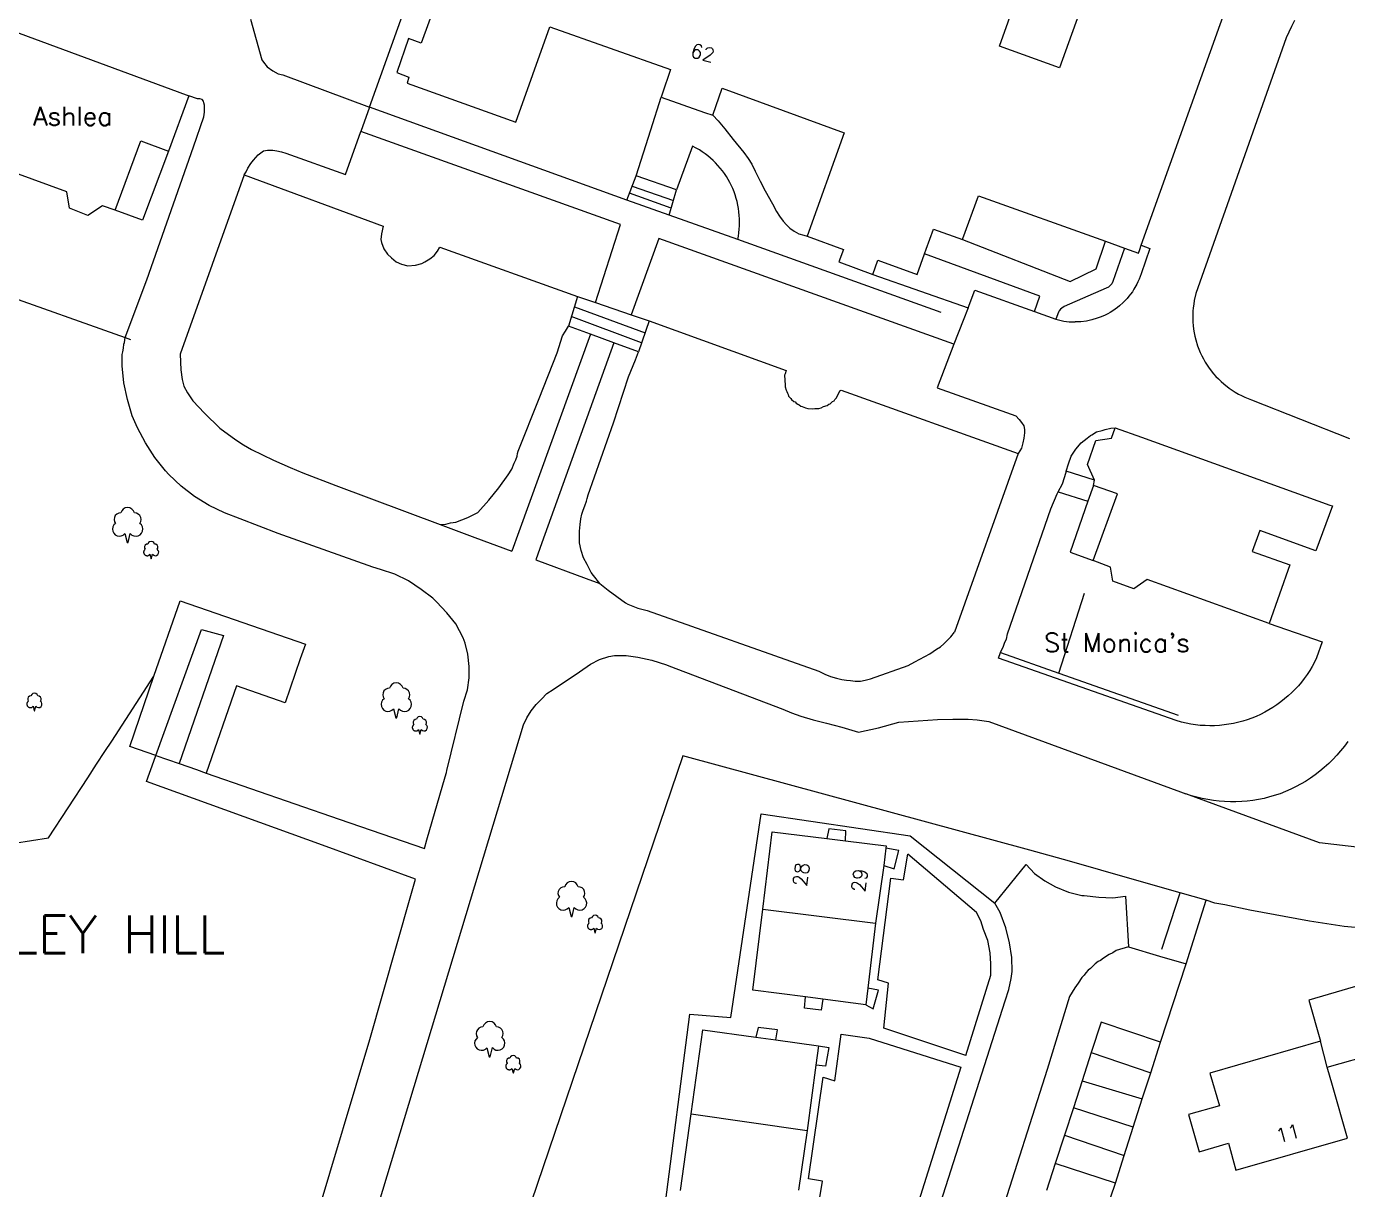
# Model space of a CAD drawing. Extents: x 427500 to 429848, y 434500 to 436505.
# Drawn here: x 428327.5 to 428440.6, y 435871.1 to 435970.6 of the extents above; entities that cross this region are included whole.
import ezdxf

# ---------------------------------------------------------------- set-up
doc = ezdxf.new("R2010")
doc.units = 0
doc.layers.add('LPTIP_Ex_Base', color=8, linetype='Continuous')
doc.styles.add('MtXpl_Romans', font='romans__.ttf')

msp = doc.modelspace()

# ---------------------------------------------------------------- linework, layer by layer
at = {"layer": 'LPTIP_Ex_Base', "color": 251, "true_color": 0x636466}
for p, q in [((428410.8, 435968.95), (428416.16, 435983.94)), ((428421.35, 435982.09), (428415.93, 435967.11)), ((428422.94, 435951.91), (428433, 435980.05)), ((428356.88, 435963.73), (428361.26, 435975.98)), ((428363.45, 435975.2), (428361.3, 435969.2)), ((428322.85, 435971.55), (428341.19, 435964.78)), ((428346.68, 435971.28), (428347.66, 435967.79)), ((428436.07, 435971.14), (428435.8, 435970.64)), ((428369.4, 435962.45), (428372.3, 435970.6)), ((428372.3, 435970.6), (428382.65, 435966.95)), ((428435.8, 435970.64), (428435.34, 435969.66)), ((428360.2, 435969.6), (428359.2, 435966.7)), ((428361.3, 435969.2), (428360.2, 435969.6)), ((428415.93, 435967.11), (428410.8, 435968.95)), ((428435.34, 435969.66), (428427.62, 435947.78)), ((428347.66, 435967.79), (428347.8, 435967.6)), ((428347.8, 435967.6), (428348.1, 435967.2)), ((428348.1, 435967.2), (428348.6, 435966.85)), ((428348.6, 435966.85), (428349.05, 435966.6)), ((428359.2, 435966.7), (428360.25, 435966.3)), ((428382.65, 435966.95), (428381.93, 435964.84)), ((428349.05, 435966.6), (428349.45, 435966.5)), ((428349.45, 435966.5), (428356.88, 435963.73)), ((428360.25, 435966.3), (428360.1, 435965.8)), ((428360.1, 435965.8), (428369.4, 435962.45)), ((428341.4, 435964.7), (428339.65, 435959.98)), ((428341.19, 435964.78), (428341.4, 435964.7)), ((428342.15, 435964.45), (428341.4, 435964.7)), ((428342.35, 435964.45), (428342.15, 435964.45)), ((428342.55, 435964.4), (428342.35, 435964.45)), ((428342.65, 435964.25), (428342.55, 435964.4)), ((428380.95, 435961.79), (428381.85, 435964.6)), ((428381.93, 435964.84), (428381.85, 435964.6)), ((428381.85, 435964.6), (428385.56, 435963.29)), ((428386.25, 435963.05), (428387.05, 435965.35)), ((428387.05, 435965.35), (428397.5, 435961.55)), ((428342.7, 435964.1), (428342.65, 435964.25)), ((428342.75, 435963.9), (428342.7, 435964.1)), ((428342.7, 435962.9), (428342.75, 435963.3)), ((428342.75, 435963.3), (428342.75, 435963.9)), ((428356.88, 435963.73), (428356.14, 435961.66)), ((428378.89, 435955.78), (428356.88, 435963.73)), ((428385.56, 435963.29), (428386.25, 435963.05)), ((428341.8, 435960.35), (428342.7, 435962.9)), ((428386.25, 435963.05), (428386.71, 435962.57)), ((428386.71, 435962.57), (428387.29, 435961.88)), ((428354.81, 435957.96), (428356.14, 435961.66)), ((428378.36, 435953.68), (428356.14, 435961.66)), ((428379.7, 435957.87), (428380.95, 435961.79)), ((428387.29, 435961.88), (428388, 435960.97)), ((428388, 435960.97), (428388.91, 435959.85)), ((428397.5, 435961.55), (428394.35, 435952.7)), ((428335.1, 435954.93), (428337.3, 435960.85)), ((428337.3, 435960.85), (428339.65, 435959.98)), ((428339.65, 435959.98), (428337.45, 435954.05)), ((428337.8, 435948.95), (428341.8, 435960.35)), ((428347.35, 435959.65), (428347.8, 435960)), ((428347.8, 435960), (428348.15, 435960.05)), ((428348.15, 435960.05), (428348.6, 435960.05)), ((428348.6, 435960.05), (428348.95, 435960)), ((428348.95, 435960), (428349.35, 435959.9)), ((428349.35, 435959.9), (428349.7, 435959.8)), ((428384.51, 435960.41), (428383.15, 435956.65)), ((428384.85, 435960.23), (428384.51, 435960.41)), ((428385.11, 435960.08), (428384.85, 435960.23)), ((428385.36, 435959.92), (428385.11, 435960.08)), ((428385.6, 435959.75), (428385.36, 435959.92)), ((428388.91, 435959.85), (428389.29, 435959.34)), ((428330.95, 435956.5), (428322.3, 435959.65)), ((428346.45, 435958.5), (428346.7, 435958.9)), ((428346.7, 435958.9), (428346.95, 435959.2)), ((428346.95, 435959.2), (428347.35, 435959.65)), ((428349.7, 435959.8), (428354.81, 435957.96)), ((428385.84, 435959.56), (428385.6, 435959.75)), ((428386.07, 435959.37), (428385.84, 435959.56)), ((428386.29, 435959.17), (428386.07, 435959.37)), ((428386.5, 435958.96), (428386.29, 435959.17)), ((428386.7, 435958.75), (428386.5, 435958.96)), ((428386.9, 435958.52), (428386.7, 435958.75)), ((428389.29, 435959.34), (428389.6, 435958.85)), ((428389.6, 435958.85), (428389.9, 435958.27)), ((428346.15, 435957.95), (428340.65, 435942.6)), ((428346.15, 435957.95), (428346.3, 435958.2)), ((428346.15, 435957.95), (428358.03, 435953.56)), ((428346.3, 435958.2), (428346.45, 435958.5)), ((428378.89, 435955.78), (428379.7, 435957.87)), ((428383.15, 435956.65), (428379.7, 435957.87)), ((428387.08, 435958.29), (428386.9, 435958.52)), ((428387.26, 435958.05), (428387.08, 435958.29)), ((428387.42, 435957.8), (428387.26, 435958.05)), ((428387.58, 435957.55), (428387.42, 435957.8)), ((428389.9, 435958.27), (428390.31, 435957.41)), ((428331.2, 435955.1), (428330.95, 435956.5)), ((428379.36, 435956.98), (428382.89, 435955.75)), ((428382.53, 435954.5), (428383.15, 435956.65)), ((428387.72, 435957.28), (428387.58, 435957.55)), ((428387.97, 435956.77), (428387.72, 435957.28)), ((428388.08, 435956.5), (428387.97, 435956.77)), ((428388.18, 435956.22), (428388.08, 435956.5)), ((428390.31, 435957.41), (428390.75, 435956.57)), ((428390.75, 435956.57), (428391.36, 435955.47)), ((428382.53, 435954.5), (428378.89, 435955.78)), ((428382.7, 435955.1), (428379.12, 435956.37)), ((428388.27, 435955.93), (428388.18, 435956.22)), ((428388.34, 435955.65), (428388.27, 435955.93)), ((428388.41, 435955.35), (428388.34, 435955.65)), ((428388.46, 435955.06), (428388.41, 435955.35)), ((428391.36, 435955.47), (428391.72, 435954.81)), ((428407.68, 435952.49), (428409, 435956.15)), ((428409, 435956.15), (428419.88, 435952.26)), ((428332.75, 435954.45), (428331.2, 435955.1)), ((428334, 435955.3), (428332.75, 435954.45)), ((428335.1, 435954.93), (428334, 435955.3)), ((428337.45, 435954.05), (428335.1, 435954.93)), ((428388.4, 435952.4), (428382.53, 435954.5)), ((428388.5, 435954.77), (428388.46, 435955.06)), ((428388.53, 435954.47), (428388.5, 435954.77)), ((428388.55, 435954.17), (428388.53, 435954.47)), ((428391.72, 435954.81), (428391.98, 435954.41)), ((428391.98, 435954.41), (428392.28, 435953.99)), ((428358.03, 435953.56), (428357.9, 435952.9)), ((428376.23, 435947), (428378.36, 435953.68)), ((428388.5, 435952.98), (428388.53, 435953.28)), ((428388.53, 435953.28), (428388.55, 435953.58)), ((428388.55, 435953.88), (428388.55, 435954.17)), ((428388.55, 435953.58), (428388.55, 435953.88)), ((428392.28, 435953.99), (428392.58, 435953.67)), ((428392.58, 435953.67), (428392.87, 435953.39)), ((428392.87, 435953.39), (428393.24, 435953.11)), ((428393.24, 435953.11), (428393.64, 435952.9)), ((428404.53, 435951.58), (428405.15, 435953.3)), ((428405.15, 435953.3), (428407.65, 435952.4)), ((428357.9, 435952.9), (428357.85, 435952.4)), ((428357.85, 435952.4), (428357.9, 435952.15)), ((428357.9, 435952.15), (428358.1, 435951.6)), ((428381.65, 435952.5), (428379.27, 435945.97)), ((428406.91, 435943.44), (428381.65, 435952.5)), ((428388.4, 435952.4), (428388.45, 435952.69)), ((428405.81, 435946.16), (428388.4, 435952.4)), ((428388.45, 435952.69), (428388.5, 435952.98)), ((428393.64, 435952.9), (428394.05, 435952.77)), ((428394.05, 435952.77), (428394.35, 435952.7)), ((428394.35, 435952.7), (428397.45, 435951.55)), ((428407.65, 435952.4), (428407.68, 435952.49)), ((428407.65, 435952.4), (428416.85, 435948.8)), ((428419.09, 435949.91), (428419.88, 435952.26)), ((428419.88, 435952.26), (428421.52, 435951.67)), ((428358.1, 435951.6), (428358.4, 435951.15)), ((428358.4, 435951.15), (428358.75, 435950.85)), ((428358.75, 435950.85), (428359.15, 435950.5)), ((428362.05, 435950.75), (428362.4, 435951.05)), ((428362.4, 435951.05), (428362.7, 435951.4)), ((428362.7, 435951.4), (428362.9, 435951.75)), ((428362.9, 435951.75), (428374.68, 435947.54)), ((428397.45, 435951.55), (428397.05, 435950.5)), ((428403.75, 435949.4), (428404.39, 435951.19)), ((428404.39, 435951.19), (428404.53, 435951.58)), ((428414.27, 435947.57), (428404.39, 435951.19)), ((428421.52, 435951.67), (428420.5, 435948.8)), ((428421.52, 435951.67), (428422.7, 435951.25)), ((428422.7, 435951.25), (428422.81, 435951.55)), ((428422.81, 435951.55), (428422.94, 435951.91)), ((428423.69, 435951.64), (428422.92, 435949.47)), ((428422.94, 435951.91), (428423.69, 435951.64)), ((428359.15, 435950.5), (428359.6, 435950.3)), ((428359.6, 435950.3), (428360.15, 435950.15)), ((428360.15, 435950.15), (428360.8, 435950.2)), ((428360.8, 435950.2), (428361.35, 435950.35)), ((428361.35, 435950.35), (428361.6, 435950.5)), ((428361.6, 435950.5), (428362.05, 435950.75)), ((428397.05, 435950.5), (428399.95, 435949.4)), ((428399.95, 435949.4), (428400.4, 435950.65)), ((428400.4, 435950.65), (428403.75, 435949.4)), ((428416.85, 435948.8), (428419.09, 435949.91)), ((428321.1, 435949.3), (428335.96, 435944.01)), ((428335.96, 435944.01), (428337.8, 435948.95)), ((428399.95, 435949.4), (428408.12, 435946.57)), ((428420.41, 435948.61), (428420.29, 435948.46)), ((428420.5, 435948.8), (428420.41, 435948.61)), ((428422.55, 435948.57), (428422.31, 435948.15)), ((428422.65, 435948.79), (428422.55, 435948.57)), ((428422.75, 435949.02), (428422.65, 435948.79)), ((428422.84, 435949.24), (428422.75, 435949.02)), ((428422.92, 435949.47), (428422.84, 435949.24)), ((428374.68, 435947.54), (428373.9, 435944.98)), ((428374.68, 435947.54), (428376.23, 435947)), ((428408.12, 435946.57), (428408.69, 435948.06)), ((428408.69, 435948.06), (428413.79, 435946.25)), ((428413.79, 435946.25), (428414.27, 435947.57)), ((428419.95, 435948.24), (428416.33, 435946.66)), ((428420.13, 435948.33), (428419.95, 435948.24)), ((428420.29, 435948.46), (428420.13, 435948.33)), ((428421.89, 435947.55), (428421.73, 435947.36)), ((428422.03, 435947.74), (428421.89, 435947.55)), ((428422.18, 435947.94), (428422.03, 435947.74)), ((428422.31, 435948.15), (428422.18, 435947.94)), ((428427.62, 435947.78), (428427.48, 435947.18)), ((428374.41, 435946.65), (428380.46, 435944.41)), ((428376.23, 435947), (428379.27, 435945.97)), ((428408.12, 435946.57), (428407.7, 435945.48)), ((428415.92, 435946.3), (428415.85, 435946.2)), ((428416.02, 435946.43), (428415.92, 435946.3)), ((428416.13, 435946.54), (428416.02, 435946.43)), ((428416.33, 435946.66), (428416.13, 435946.54)), ((428420.5, 435946.3), (428420.29, 435946.17)), ((428420.7, 435946.43), (428420.5, 435946.3)), ((428420.9, 435946.58), (428420.7, 435946.43)), ((428421.08, 435946.73), (428420.9, 435946.58)), ((428421.4, 435947.01), (428421.08, 435946.73)), ((428421.57, 435947.18), (428421.4, 435947.01)), ((428421.73, 435947.36), (428421.57, 435947.18)), ((428427.36, 435946.26), (428427.35, 435945.96)), ((428427.39, 435946.57), (428427.36, 435946.26)), ((428427.43, 435946.88), (428427.39, 435946.57)), ((428427.48, 435947.18), (428427.43, 435946.88)), ((428380.17, 435943.56), (428374.15, 435945.81)), ((428379.27, 435945.97), (428380.81, 435945.44)), ((428380.81, 435945.44), (428379.9, 435942.78)), ((428380.81, 435945.44), (428392.53, 435941.18)), ((428407.7, 435945.48), (428406.91, 435943.44)), ((428413.79, 435946.25), (428415.63, 435945.6)), ((428415.85, 435946.2), (428415.63, 435945.6)), ((428415.63, 435945.6), (428415.85, 435945.52)), ((428415.85, 435945.52), (428416.3, 435945.42)), ((428416.3, 435945.42), (428416.78, 435945.36)), ((428416.78, 435945.36), (428417.02, 435945.35)), ((428417.02, 435945.35), (428417.29, 435945.35)), ((428417.51, 435945.35), (428417.29, 435945.35)), ((428417.76, 435945.37), (428417.51, 435945.35)), ((428418.24, 435945.43), (428417.76, 435945.37)), ((428418.72, 435945.53), (428418.24, 435945.43)), ((428419.18, 435945.67), (428418.72, 435945.53)), ((428419.41, 435945.75), (428419.18, 435945.67)), ((428419.64, 435945.84), (428419.41, 435945.75)), ((428419.86, 435945.94), (428419.64, 435945.84)), ((428420.08, 435946.05), (428419.86, 435945.94)), ((428420.29, 435946.17), (428420.08, 435946.05)), ((428427.35, 435945.96), (428427.35, 435945.65)), ((428427.35, 435945.65), (428427.36, 435945.34)), ((428427.36, 435945.34), (428427.38, 435945.04)), ((428335.9, 435943.6), (428335.96, 435944.01)), ((428335.96, 435944.01), (428336.4, 435943.85)), ((428375.79, 435944.29), (428369.66, 435927.37)), ((428372.95, 435942.7), (428373.4, 435944.15)), ((428373.4, 435944.15), (428373.65, 435944.55)), ((428373.65, 435944.55), (428373.9, 435944.98)), ((428375.79, 435944.29), (428373.9, 435944.98)), ((428377.78, 435943.55), (428375.79, 435944.29)), ((428427.38, 435945.04), (428427.42, 435944.73)), ((428427.42, 435944.73), (428427.46, 435944.43)), ((428427.46, 435944.43), (428427.52, 435944.13)), ((428427.52, 435944.13), (428427.6, 435943.83)), ((428335.75, 435942.8), (428335.8, 435943.1)), ((428335.8, 435943.1), (428335.85, 435943.45)), ((428335.85, 435943.45), (428335.9, 435943.6)), ((428377.78, 435943.55), (428371.63, 435926.43)), ((428379.9, 435942.78), (428377.78, 435943.55)), ((428406.91, 435943.44), (428405.47, 435939.7)), ((428427.6, 435943.83), (428427.76, 435943.3)), ((428427.76, 435943.3), (428427.86, 435943.01)), ((428427.86, 435943.01), (428427.98, 435942.73)), ((428335.7, 435942.55), (428335.75, 435942.8)), ((428335.7, 435941.6), (428335.7, 435942.55)), ((428340.65, 435942.6), (428340.72, 435941.25)), ((428371.4, 435938.8), (428372.95, 435942.7)), ((428379.05, 435940.65), (428379.65, 435942.1)), ((428379.65, 435942.1), (428379.9, 435942.78)), ((428427.98, 435942.73), (428428.12, 435942.45)), ((428428.12, 435942.45), (428428.26, 435942.18)), ((428428.26, 435942.18), (428428.41, 435941.91)), ((428428.41, 435941.91), (428428.58, 435941.66)), ((428335.85, 435940.15), (428335.7, 435941.6)), ((428340.72, 435941.25), (428340.83, 435940.43)), ((428377.75, 435936.7), (428379.05, 435940.65)), ((428392.45, 435940.9), (428392.4, 435940.8)), ((428392.4, 435940.8), (428392.45, 435939.95)), ((428392.53, 435941.18), (428392.45, 435940.9)), ((428428.58, 435941.66), (428428.75, 435941.4)), ((428428.75, 435941.4), (428429.13, 435940.92)), ((428429.13, 435940.92), (428429.33, 435940.69)), ((428429.33, 435940.69), (428429.55, 435940.47)), ((428336.15, 435938.7), (428335.85, 435940.15)), ((428340.83, 435940.43), (428340.99, 435939.85)), ((428340.99, 435939.85), (428341.3, 435939.27)), ((428392.45, 435939.95), (428392.45, 435939.8)), ((428392.45, 435939.8), (428392.55, 435939.5)), ((428392.55, 435939.5), (428392.6, 435939.4)), ((428397.15, 435939.45), (428397.25, 435939.5)), ((428397.25, 435939.5), (428412.4, 435934.1)), ((428405.47, 435939.7), (428411.8, 435937.45)), ((428429.55, 435940.47), (428429.77, 435940.26)), ((428429.77, 435940.26), (428430, 435940.05)), ((428430, 435940.05), (428430.48, 435939.67)), ((428430.48, 435939.67), (428430.73, 435939.5)), ((428430.73, 435939.5), (428430.99, 435939.34)), ((428336.55, 435937.3), (428336.15, 435938.7)), ((428341.3, 435939.27), (428341.74, 435938.59)), ((428341.74, 435938.59), (428342.74, 435937.53)), ((428369.6, 435934.3), (428371.4, 435938.8)), ((428392.6, 435939.4), (428392.65, 435939.25)), ((428392.65, 435939.25), (428392.7, 435939.15)), ((428392.7, 435939.15), (428392.75, 435939)), ((428392.75, 435939), (428392.95, 435938.8)), ((428392.95, 435938.8), (428393, 435938.7)), ((428393, 435938.7), (428393.2, 435938.55)), ((428393.2, 435938.55), (428393.3, 435938.5)), ((428393.3, 435938.5), (428393.4, 435938.4)), ((428393.4, 435938.4), (428393.55, 435938.3)), ((428396.2, 435938.3), (428396.3, 435938.35)), ((428396.3, 435938.35), (428396.5, 435938.55)), ((428396.5, 435938.55), (428396.65, 435938.6)), ((428396.65, 435938.6), (428396.7, 435938.7)), ((428396.7, 435938.7), (428396.85, 435938.85)), ((428396.85, 435938.85), (428397.15, 435939.45)), ((428430.99, 435939.34), (428431.26, 435939.18)), ((428431.26, 435939.18), (428431.53, 435939.04)), ((428431.53, 435939.04), (428431.81, 435938.91)), ((428431.81, 435938.91), (428432.37, 435938.69)), ((428432.37, 435938.69), (428440.76, 435935.37)), ((428337, 435936.3), (428336.55, 435937.3)), ((428342.74, 435937.53), (428344.05, 435936.27)), ((428393.55, 435938.3), (428393.65, 435938.25)), ((428393.65, 435938.25), (428393.8, 435938.15)), ((428393.8, 435938.15), (428393.9, 435938.1)), ((428393.9, 435938.1), (428394.2, 435938)), ((428394.2, 435938), (428394.4, 435937.95)), ((428394.4, 435937.95), (428394.8, 435937.9)), ((428394.8, 435937.9), (428395, 435937.95)), ((428395, 435937.95), (428395.35, 435937.95)), ((428395.35, 435937.95), (428395.55, 435938)), ((428395.55, 435938), (428395.75, 435938.1)), ((428395.75, 435938.1), (428396.05, 435938.2)), ((428396.05, 435938.2), (428396.2, 435938.3)), ((428411.8, 435937.45), (428412.2, 435937.3)), ((428412.2, 435937.3), (428412.5, 435937)), ((428337.7, 435935), (428337, 435936.3)), ((428344.05, 435936.27), (428345.43, 435935.25)), ((428375.6, 435930.55), (428377.75, 435936.7)), ((428412.5, 435937), (428412.7, 435936.75)), ((428412.7, 435936.75), (428412.9, 435936.45)), ((428412.9, 435936.45), (428412.95, 435936.15)), ((428412.95, 435936.15), (428412.95, 435935.85)), ((428419.6, 435936.05), (428419.85, 435936.15)), ((428419.85, 435936.15), (428420.35, 435936.25)), ((428420.35, 435936.25), (428420.7, 435936.3)), ((428420.4, 435935.4), (428420.7, 435936.3)), ((428420.7, 435936.3), (428422.97, 435935.48)), ((428338.5, 435933.75), (428337.7, 435935)), ((428345.43, 435935.25), (428346.09, 435934.83)), ((428412.8, 435935), (428412.7, 435934.55)), ((428412.9, 435935.4), (428412.8, 435935)), ((428412.95, 435935.85), (428412.9, 435935.4)), ((428417.35, 435934.45), (428417.8, 435935)), ((428417.8, 435935), (428418.3, 435935.4)), ((428418.3, 435935.4), (428418.61, 435935.63)), ((428418.35, 435933.15), (428419.05, 435935.2)), ((428418.61, 435935.63), (428418.7, 435935.7)), ((428418.7, 435935.7), (428419.1, 435935.95)), ((428419.05, 435935.2), (428420.4, 435935.4)), ((428419.1, 435935.95), (428419.6, 435936.05)), ((428422.97, 435935.48), (428439.09, 435929.68)), ((428346.09, 435934.83), (428346.76, 435934.44)), ((428346.76, 435934.44), (428348.66, 435933.52)), ((428369.4, 435933.55), (428369.5, 435933.85)), ((428369.5, 435933.85), (428369.55, 435934.1)), ((428369.55, 435934.1), (428369.6, 435934.3)), ((428412.4, 435934.1), (428406.95, 435918.8)), ((428412.7, 435934.55), (428412.4, 435934.1)), ((428416.7, 435933.2), (428416.95, 435933.85)), ((428416.95, 435933.85), (428417.35, 435934.45)), ((428339.4, 435932.6), (428338.5, 435933.75)), ((428348.66, 435933.52), (428350.09, 435932.88)), ((428350.09, 435932.88), (428351.16, 435932.42)), ((428368.75, 435932.25), (428369.05, 435932.75)), ((428369.05, 435932.75), (428369.25, 435933.25)), ((428369.25, 435933.25), (428369.4, 435933.55)), ((428416.52, 435932.58), (428416.7, 435933.2)), ((428418.95, 435931.8), (428418.35, 435933.15)), ((428339.7, 435932.3), (428339.4, 435932.6)), ((428340.75, 435931.3), (428339.7, 435932.3)), ((428351.16, 435932.42), (428354, 435931.36)), ((428367.95, 435931.15), (428368.75, 435932.25)), ((428416.2, 435931.5), (428416.5, 435932.5)), ((428416.5, 435932.5), (428416.52, 435932.58)), ((428418.95, 435931.8), (428416.52, 435932.58)), ((428418.85, 435931.35), (428418.95, 435931.8)), ((428341.9, 435930.4), (428340.75, 435931.3)), ((428354, 435931.36), (428362.93, 435928.01)), ((428367.1, 435930.1), (428367.95, 435931.15)), ((428375.5, 435930.25), (428375.6, 435930.55)), ((428415.2, 435929.35), (428415.75, 435930.65)), ((428415.75, 435930.65), (428415.83, 435930.81)), ((428415.83, 435930.81), (428416.2, 435931.5)), ((428415.83, 435930.81), (428418.38, 435930.01)), ((428418.85, 435931.35), (428418.38, 435930.01)), ((428418.82, 435924.93), (428420.9, 435930.65)), ((428420.9, 435930.65), (428418.85, 435931.35)), ((428343.15, 435929.65), (428341.9, 435930.4)), ((428344.45, 435929), (428343.15, 435929.65)), ((428366.15, 435929.05), (428367.1, 435930.1)), ((428375.15, 435929.25), (428375.3, 435929.6)), ((428375.3, 435929.6), (428375.45, 435930)), ((428375.45, 435930), (428375.5, 435930.25)), ((428411.5, 435918.65), (428415.2, 435929.35)), ((428418.38, 435930.01), (428416.85, 435925.65)), ((428439.3, 435929.6), (428437.9, 435925.75)), ((428439.09, 435929.68), (428439.3, 435929.6)), ((428345.8, 435928.5), (428344.45, 435929)), ((428349.05, 435927.25), (428345.8, 435928.5)), ((428363.8, 435928.15), (428364.25, 435928.2)), ((428364.25, 435928.2), (428365.29, 435928.6)), ((428365.29, 435928.6), (428366.15, 435929.05)), ((428374.9, 435928), (428374.95, 435928.5)), ((428374.95, 435928.5), (428375.05, 435928.9)), ((428375.05, 435928.9), (428375.15, 435929.25)), ((428357.15, 435924.35), (428349.05, 435927.25)), ((428362.93, 435928.01), (428363.4, 435928.05)), ((428362.93, 435928.01), (428365.9, 435926.91)), ((428363.4, 435928.05), (428363.8, 435928.15)), ((428369.66, 435927.37), (428369.06, 435925.74)), ((428374.85, 435927.45), (428374.9, 435928)), ((428374.85, 435926.45), (428374.85, 435927.45)), ((428433.1, 435927.5), (428432.45, 435925.7)), ((428437.9, 435925.75), (428433.1, 435927.5)), ((428365.9, 435926.91), (428369.06, 435925.74)), ((428371.63, 435926.43), (428371.11, 435924.98)), ((428375, 435925.8), (428374.85, 435926.45)), ((428371.11, 435924.98), (428375.42, 435923.39)), ((428375.2, 435925.15), (428375, 435925.8)), ((428375.5, 435924.58), (428375.2, 435925.15)), ((428416.85, 435925.65), (428418.82, 435924.93)), ((428420.3, 435924.35), (428418.82, 435924.93)), ((428432.45, 435925.7), (428435.65, 435924.55)), ((428357.8, 435924.15), (428357.15, 435924.35)), ((428359.05, 435923.75), (428357.8, 435924.15)), ((428360.2, 435923.2), (428359.05, 435923.75)), ((428375.85, 435923.9), (428375.5, 435924.58)), ((428376.05, 435923.65), (428375.85, 435923.9)), ((428376.6, 435922.95), (428376.05, 435923.65)), ((428420.5, 435923.15), (428420.3, 435924.35)), ((428435.65, 435924.55), (428433.9, 435919.55)), ((428361.3, 435922.45), (428360.2, 435923.2)), ((428375.42, 435923.39), (428376.6, 435922.95)), ((428376.6, 435922.95), (428377.3, 435922.4)), ((428422.3, 435922.5), (428420.5, 435923.15)), ((428423.45, 435923.3), (428422.3, 435922.5)), ((428433.9, 435919.55), (428423.45, 435923.3)), ((428338.42, 435915.02), (428340.66, 435921.48)), ((428340.66, 435921.48), (428351.38, 435917.77)), ((428362.3, 435921.7), (428361.3, 435922.45)), ((428362.6, 435921.4), (428362.3, 435921.7)), ((428363.5, 435920.45), (428362.6, 435921.4)), ((428377.3, 435922.4), (428378.8, 435921.3)), ((428415.89, 435915.29), (428418.08, 435922.12)), ((428364.25, 435919.5), (428363.5, 435920.45)), ((428378.8, 435921.3), (428379, 435921.2)), ((428379, 435921.2), (428379.85, 435920.85)), ((428379.85, 435920.85), (428380.65, 435920.65)), ((428380.65, 435920.65), (428395.35, 435915.45)), ((428364.9, 435918.3), (428364.25, 435919.5)), ((428433.9, 435919.55), (428438.43, 435917.96)), ((428338.59, 435908.23), (428342.49, 435919.01)), ((428344.37, 435918.51), (428340.57, 435907.54)), ((428342.49, 435919.01), (428344.37, 435918.51)), ((428365.05, 435917.85), (428364.9, 435918.3)), ((428406.05, 435917.8), (428406.65, 435918.4)), ((428406.65, 435918.4), (428406.95, 435918.8)), ((428411.25, 435917.95), (428411.4, 435918.2)), ((428411.4, 435918.2), (428411.5, 435918.65)), ((428351.38, 435917.77), (428350.94, 435916.52)), ((428365.3, 435916.9), (428365.05, 435917.85)), ((428365.4, 435915.85), (428365.3, 435916.9)), ((428403.55, 435916.25), (428404.85, 435916.95)), ((428404.85, 435916.95), (428405.4, 435917.35)), ((428405.4, 435917.35), (428405.75, 435917.55)), ((428405.75, 435917.55), (428406.05, 435917.8)), ((428410.73, 435916.58), (428410.9, 435917.05)), ((428410.9, 435917.05), (428411.15, 435917.6)), ((428410.9, 435917.05), (428415.89, 435915.29)), ((428411.15, 435917.6), (428411.25, 435917.95)), ((428438.43, 435917.96), (428437.95, 435916.6)), ((428350.94, 435916.52), (428349.64, 435912.76)), ((428365.4, 435914.9), (428365.4, 435915.85)), ((428374.85, 435915.41), (428375.8, 435916.05)), ((428375.8, 435916.05), (428376.55, 435916.45)), ((428376.55, 435916.45), (428377.35, 435916.7)), ((428377.35, 435916.7), (428377.85, 435916.8)), ((428377.85, 435916.8), (428378.85, 435916.8)), ((428378.85, 435916.8), (428379.85, 435916.65)), ((428379.85, 435916.65), (428381.05, 435916.4)), ((428381.05, 435916.4), (428382.3, 435916)), ((428382.3, 435916), (428382.5, 435915.9)), ((428382.5, 435915.9), (428392.25, 435912.2)), ((428399.75, 435914.8), (428403, 435915.95)), ((428403, 435915.95), (428403.55, 435916.25)), ((428425.93, 435911.23), (428410.73, 435916.58)), ((428437.58, 435915.87), (428437.37, 435915.52)), ((428437.77, 435916.23), (428437.58, 435915.87)), ((428437.95, 435916.6), (428437.77, 435916.23)), ((428334.81, 435909.48), (428338.42, 435915.02)), ((428336.34, 435909.01), (428338.42, 435915.02)), ((428365.25, 435913.85), (428365.4, 435914.9)), ((428372.6, 435913.9), (428374.85, 435915.41)), ((428395.35, 435915.45), (428395.85, 435915.2)), ((428395.85, 435915.2), (428396.35, 435915)), ((428396.35, 435915), (428396.85, 435914.85)), ((428396.85, 435914.85), (428397.3, 435914.75)), ((428397.3, 435914.75), (428397.7, 435914.7)), ((428397.7, 435914.7), (428398.05, 435914.65)), ((428398.05, 435914.65), (428398.45, 435914.6)), ((428398.45, 435914.6), (428398.9, 435914.6)), ((428398.9, 435914.6), (428399.3, 435914.7)), ((428399.3, 435914.7), (428399.75, 435914.8)), ((428415.89, 435915.29), (428426.1, 435911.7)), ((428436.9, 435914.84), (428436.65, 435914.52)), ((428437.14, 435915.18), (428436.9, 435914.84)), ((428437.37, 435915.52), (428437.14, 435915.18)), ((428345.48, 435914.2), (428342.9, 435906.74)), ((428349.64, 435912.76), (428345.48, 435914.2)), ((428364.95, 435912.9), (428365.25, 435913.85)), ((428371.6, 435913.05), (428372.05, 435913.55)), ((428372.05, 435913.55), (428372.6, 435913.9)), ((428435.82, 435913.62), (428435.52, 435913.34)), ((428436.11, 435913.91), (428435.82, 435913.62)), ((428436.39, 435914.21), (428436.11, 435913.91)), ((428436.65, 435914.52), (428436.39, 435914.21)), ((428363.5, 435906.95), (428364.95, 435912.9)), ((428370.7, 435912.05), (428371.15, 435912.6)), ((428371.15, 435912.6), (428371.6, 435913.05)), ((428434.22, 435912.36), (428433.87, 435912.14)), ((428434.56, 435912.58), (428434.22, 435912.36)), ((428434.89, 435912.82), (428434.56, 435912.58)), ((428435.21, 435913.08), (428434.89, 435912.82)), ((428435.52, 435913.34), (428435.21, 435913.08)), ((428370.05, 435910.85), (428370.35, 435911.45)), ((428370.35, 435911.45), (428370.7, 435912.05)), ((428392.25, 435912.2), (428393, 435911.9)), ((428393, 435911.9), (428393.8, 435911.6)), ((428393.8, 435911.6), (428394.85, 435911.3)), ((428394.85, 435911.3), (428396, 435911)), ((428402.2, 435911.1), (428405.5, 435911.31)), ((428405.5, 435911.31), (428406.81, 435911.35)), ((428406.81, 435911.35), (428407.46, 435911.36)), ((428407.46, 435911.36), (428408.12, 435911.35)), ((428408.12, 435911.35), (428408.88, 435911.3)), ((428408.88, 435911.3), (428409.88, 435911.15)), ((428426.38, 435911.1), (428425.93, 435911.23)), ((428432.02, 435911.3), (428431.63, 435911.17)), ((428432.4, 435911.43), (428432.02, 435911.3)), ((428432.78, 435911.59), (428432.4, 435911.43)), ((428433.15, 435911.76), (428432.78, 435911.59)), ((428433.52, 435911.94), (428433.15, 435911.76)), ((428433.87, 435912.14), (428433.52, 435911.94)), ((428339.87, 435810.97), (428370.05, 435910.85)), ((428396, 435911), (428397.3, 435910.65)), ((428397.3, 435910.65), (428398.74, 435910.23)), ((428398.74, 435910.23), (428400.45, 435910.6)), ((428400.45, 435910.6), (428402.2, 435911.1)), ((428409.88, 435911.15), (428426.31, 435905.12)), ((428426.78, 435911.01), (428426.38, 435911.1)), ((428427.18, 435910.93), (428426.78, 435911.01)), ((428427.59, 435910.87), (428427.18, 435910.93)), ((428427.99, 435910.82), (428427.59, 435910.87)), ((428428.4, 435910.8), (428427.99, 435910.82)), ((428428.81, 435910.79), (428428.4, 435910.8)), ((428429.22, 435910.79), (428428.81, 435910.79)), ((428429.63, 435910.81), (428429.22, 435910.79)), ((428430.04, 435910.85), (428429.63, 435910.81)), ((428430.44, 435910.91), (428430.04, 435910.85)), ((428430.84, 435910.98), (428430.44, 435910.91)), ((428431.63, 435911.17), (428430.84, 435910.98)), ((428334.22, 435908.59), (428334.81, 435909.48)), ((428338.59, 435908.23), (428336.34, 435909.01)), ((428440.33, 435909.04), (428440.01, 435908.64)), ((428440.62, 435909.44), (428440.33, 435909.04)), ((428333.51, 435907.49), (428334.22, 435908.59)), ((428338.41, 435907.75), (428338.59, 435908.23)), ((428338.59, 435908.23), (428340.57, 435907.54)), ((428383.7, 435908.2), (428358.95, 435835.4)), ((428413.4, 435900.15), (428383.7, 435908.2)), ((428439.34, 435907.9), (428438.99, 435907.55)), ((428439.69, 435908.26), (428439.34, 435907.9)), ((428440.01, 435908.64), (428439.69, 435908.26)), ((428332.75, 435906.33), (428333.51, 435907.49)), ((428337.78, 435906), (428338.41, 435907.75)), ((428340.57, 435907.54), (428342.06, 435907.03)), ((428342.06, 435907.03), (428342.9, 435906.74)), ((428342.9, 435906.74), (428354.27, 435902.8)), ((428363.35, 435906.4), (428363.45, 435906.77)), ((428363.45, 435906.77), (428363.5, 435906.95)), ((428438.23, 435906.89), (428437.83, 435906.58)), ((428438.61, 435907.21), (428438.23, 435906.89)), ((428438.99, 435907.55), (428438.61, 435907.21)), ((428329.4, 435901.2), (428332.75, 435906.33)), ((428352.84, 435900.55), (428337.78, 435906)), ((428361.79, 435901.03), (428363.35, 435906.4)), ((428436.2, 435905.58), (428435.75, 435905.36)), ((428437, 435906.02), (428436.2, 435905.58)), ((428437.42, 435906.3), (428437, 435906.02)), ((428437.83, 435906.58), (428437.42, 435906.3)), ((428426.31, 435905.12), (428426.77, 435904.95)), ((428427.23, 435904.8), (428426.77, 435904.95)), ((428438.21, 435900.76), (428426.77, 435904.95)), ((428427.69, 435904.67), (428427.23, 435904.8)), ((428428.16, 435904.55), (428427.69, 435904.67)), ((428428.64, 435904.46), (428428.16, 435904.55)), ((428429.12, 435904.38), (428428.64, 435904.46)), ((428432.98, 435904.47), (428432.5, 435904.39)), ((428433.46, 435904.57), (428432.98, 435904.47)), ((428433.93, 435904.69), (428433.46, 435904.57)), ((428434.83, 435904.97), (428433.93, 435904.69)), ((428435.29, 435905.16), (428434.83, 435904.97)), ((428435.75, 435905.36), (428435.29, 435905.16)), ((428429.6, 435904.32), (428429.12, 435904.38)), ((428430.08, 435904.29), (428429.6, 435904.32)), ((428430.57, 435904.27), (428430.08, 435904.29)), ((428431.05, 435904.27), (428430.57, 435904.27)), ((428431.54, 435904.29), (428431.05, 435904.27)), ((428432.02, 435904.33), (428431.54, 435904.29)), ((428432.5, 435904.39), (428432.02, 435904.33)), ((428354.27, 435902.8), (428361.57, 435900.27)), ((428387.8, 435885.8), (428390.4, 435903.25)), ((428390.4, 435903.25), (428403.15, 435901.35)), ((428320.95, 435899.85), (428329.4, 435901.2)), ((428361.57, 435900.27), (428361.79, 435901.03)), ((428390.54, 435895.09), (428391.35, 435901.7)), ((428391.35, 435901.7), (428396.01, 435901.13)), ((428396.2, 435901.95), (428396.01, 435901.13)), ((428396.01, 435901.13), (428397.61, 435900.93)), ((428397.65, 435901.8), (428396.2, 435901.95)), ((428397.61, 435900.93), (428397.65, 435901.8)), ((428403.15, 435901.35), (428410.4, 435895.6)), ((428360.82, 435897.66), (428352.84, 435900.55)), ((428397.61, 435900.93), (428401.1, 435900.5)), ((428401.08, 435900.31), (428400.9, 435898.81)), ((428401.1, 435900.5), (428401.08, 435900.31)), ((428402.2, 435900.1), (428401.08, 435900.31)), ((428401.8, 435898.55), (428402.2, 435900.1)), ((428416.8, 435899.2), (428413.4, 435900.15)), ((428478.22, 435896.12), (428438.21, 435900.76)), ((428400.9, 435898.81), (428400.2, 435893.9)), ((428400.9, 435898.81), (428401.8, 435898.55)), ((428402.6, 435897.6), (428402.95, 435899.8)), ((428408.85, 435894.8), (428402.95, 435899.8)), ((428410.4, 435895.6), (428413.1, 435898.9)), ((428413.1, 435898.9), (428413.8, 435898.15)), ((428422.15, 435897.65), (428416.8, 435899.2)), ((428360.35, 435896.05), (428360.82, 435897.66)), ((428400.4, 435889.05), (428401.5, 435897.75)), ((428401.5, 435897.75), (428402.6, 435897.6)), ((428413.8, 435898.15), (428414.7, 435897.5)), ((428426.27, 435896.48), (428422.15, 435897.65)), ((428414.7, 435897.5), (428415.6, 435897)), ((428415.6, 435897), (428416.7, 435896.55)), ((428416.7, 435896.55), (428417.85, 435896.25)), ((428356.91, 435883.93), (428360.35, 435896.05)), ((428410.85, 435894.8), (428410.4, 435895.6)), ((428417.85, 435896.25), (428418.05, 435896.25)), ((428418.05, 435896.25), (428419.3, 435896.1)), ((428419.3, 435896.1), (428420.5, 435896.05)), ((428420.5, 435896.05), (428421.6, 435896.2)), ((428421.6, 435896.2), (428421.85, 435891.85)), ((428424.7, 435891.65), (428426.27, 435896.48)), ((428428.5, 435895.85), (428426.27, 435896.48)), ((428426.8, 435890.4), (428428.5, 435895.85)), ((428429.25, 435895.6), (428428.5, 435895.85)), ((428430.1, 435895.45), (428429.25, 435895.6)), ((428432.25, 435895), (428430.1, 435895.45)), ((428389.7, 435888.15), (428390.54, 435895.09)), ((428390.54, 435895.09), (428400.2, 435893.9)), ((428409.2, 435894.1), (428408.85, 435894.8)), ((428411.35, 435893.5), (428410.85, 435894.8)), ((428437.35, 435894.05), (428432.25, 435895)), ((428400.2, 435893.9), (428399.52, 435888.33)), ((428409.45, 435893.35), (428409.2, 435894.1)), ((428409.8, 435892.4), (428409.45, 435893.35)), ((428411.65, 435892.2), (428411.35, 435893.5)), ((428440.3, 435893.6), (428437.35, 435894.05)), ((428446.9, 435892.98), (428440.3, 435893.6)), ((428410, 435891.35), (428409.8, 435892.4)), ((428411.85, 435890.95), (428411.65, 435892.2)), ((428410.05, 435890.4), (428410, 435891.35)), ((428411.9, 435889.75), (428411.85, 435890.95)), ((428419.7, 435890.9), (428419.45, 435890.7)), ((428420.2, 435891.2), (428419.7, 435890.9)), ((428420.5, 435891.35), (428420.2, 435891.2)), ((428420.8, 435891.55), (428420.5, 435891.35)), ((428421.85, 435891.85), (428420.8, 435891.55)), ((428421.85, 435891.85), (428424.51, 435891.07)), ((428424.51, 435891.07), (428426.8, 435890.4)), ((428410.05, 435889.45), (428410.05, 435890.4)), ((428411.8, 435889.15), (428411.9, 435889.75)), ((428418.4, 435889.85), (428418.2, 435889.65)), ((428418.6, 435890), (428418.4, 435889.85)), ((428419, 435890.4), (428418.6, 435890)), ((428419.25, 435890.6), (428419, 435890.4)), ((428419.45, 435890.7), (428419.25, 435890.6)), ((428424.6, 435883.7), (428426.8, 435890.4)), ((428401.3, 435888.75), (428400.4, 435889.05)), ((428400.9, 435884.9), (428401.3, 435888.75)), ((428407.92, 435882.56), (428410.05, 435889.45)), ((428411.6, 435888.2), (428411.8, 435889.15)), ((428417.55, 435888.75), (428417.25, 435888.35)), ((428417.85, 435889.25), (428417.55, 435888.75)), ((428418.05, 435889.45), (428417.85, 435889.25)), ((428418.2, 435889.65), (428418.05, 435889.45)), ((428442.95, 435888.95), (428437.3, 435887.3)), ((428394.21, 435887.57), (428389.7, 435888.15)), ((428394.1, 435886.6), (428394.21, 435887.57)), ((428395.68, 435887.38), (428394.21, 435887.57)), ((428399.52, 435888.33), (428399.35, 435886.9)), ((428400.45, 435888.15), (428399.52, 435888.33)), ((428400, 435886.55), (428400.45, 435888.15)), ((428411.3, 435887.25), (428411.6, 435888.2)), ((428416.8, 435887.6), (428414.9, 435881.35)), ((428417.25, 435888.35), (428416.8, 435887.6)), ((428390.35, 435821.9), (428411.3, 435887.25)), ((428395.55, 435886.45), (428394.1, 435886.6)), ((428395.68, 435887.38), (428395.55, 435886.45)), ((428399.35, 435886.9), (428395.68, 435887.38)), ((428399.35, 435886.9), (428400, 435886.55)), ((428437.3, 435887.3), (428438.3, 435883.8)), ((428382.1, 435869.1), (428384.3, 435886.1)), ((428384.3, 435886.1), (428387.8, 435885.8)), ((428419.5, 435885.4), (428418.66, 435882.81)), ((428424.6, 435883.7), (428419.5, 435885.4)), ((428384.41, 435877.56), (428385.4, 435884.75)), ((428385.4, 435884.75), (428389.94, 435884.13)), ((428390.15, 435884.95), (428389.94, 435884.13)), ((428389.94, 435884.13), (428391.66, 435883.9)), ((428391.8, 435884.75), (428390.15, 435884.95)), ((428391.66, 435883.9), (428391.8, 435884.75)), ((428396.7, 435880.4), (428397.25, 435884.4)), ((428397.25, 435884.4), (428399.65, 435884.05)), ((428399.65, 435884.05), (428407.5, 435881.55)), ((428407.92, 435882.56), (428400.9, 435884.9)), ((428335.28, 435812.07), (428356.91, 435883.93)), ((428391.66, 435883.9), (428395.3, 435883.4)), ((428395.3, 435883.4), (428395.07, 435881.73)), ((428395.3, 435883.4), (428396.2, 435883.25)), ((428396.2, 435883.25), (428395.9, 435881.65)), ((428423.75, 435881.07), (428424.6, 435883.7)), ((428438.3, 435883.8), (428428.8, 435881.05)), ((428438.85, 435881.55), (428438.3, 435883.8)), ((428438.85, 435881.55), (428444.6, 435883.2)), ((428418.66, 435882.81), (428417.87, 435880.39)), ((428418.66, 435882.81), (428423.75, 435881.07)), ((428395.07, 435881.73), (428394.35, 435876.15)), ((428394.45, 435872), (428395.7, 435880.7)), ((428414.9, 435881.35), (428394.7, 435818.6)), ((428395.9, 435881.65), (428395.07, 435881.73)), ((428395.7, 435880.7), (428396.7, 435880.4)), ((428407.5, 435881.55), (428402.75, 435866.5)), ((428423.03, 435878.84), (428423.75, 435881.07)), ((428428.8, 435881.05), (428429.65, 435878.25)), ((428439.3, 435880), (428438.85, 435881.55)), ((428417.87, 435880.39), (428417.13, 435878.09)), ((428417.87, 435880.39), (428423.03, 435878.84)), ((428440.59, 435875.49), (428439.3, 435880)), ((428422.25, 435876.43), (428423.03, 435878.84)), ((428383.5, 435871), (428384.41, 435877.56)), ((428384.41, 435877.56), (428394.35, 435876.15)), ((428417.13, 435878.09), (428416.36, 435875.74)), ((428422.25, 435876.43), (428417.13, 435878.09)), ((428429.65, 435878.25), (428427, 435877.5)), ((428427, 435877.5), (428427.9, 435874.3)), ((428394.35, 435876.15), (428393.6, 435871.04)), ((428421.49, 435873.99), (428422.25, 435876.43)), ((428416.36, 435875.74), (428415.58, 435873.32)), ((428416.36, 435875.74), (428421.49, 435873.99)), ((428427.9, 435874.3), (428430.4, 435875.05)), ((428430.4, 435875.05), (428431.05, 435872.75)), ((428431.05, 435872.75), (428440.59, 435875.49)), ((428420.73, 435871.62), (428421.49, 435873.99)), ((428415.58, 435873.32), (428414.83, 435871.01)), ((428420.73, 435871.62), (428415.58, 435873.32)), ((428395.65, 435871.8), (428394.45, 435872)), ((428395.15, 435868.7), (428395.65, 435871.8)), ((428419.92, 435869.21), (428420.73, 435871.62))]:
    msp.add_line(p, q, dxfattribs=at)
for points in [[(428335.13, 435928.1), (428334.99, 435927.97), (428334.9, 435927.81), (428334.87, 435927.62), (428334.89, 435927.44), (428334.97, 435927.27), (428335.09, 435927.13), (428335.26, 435927.04), (428335.44, 435927.01), (428335.62, 435927.03), (428335.79, 435927.11), (428335.93, 435927.23), (428335.93, 435927.23), (428336.13, 435926.46), (428336.21, 435926.46), (428336.39, 435927.24), (428336.39, 435927.24), (428336.53, 435927.11), (428336.7, 435927.03), (428336.89, 435927.01), (428337.07, 435927.04), (428337.24, 435927.13), (428337.36, 435927.27), (428337.44, 435927.44), (428337.47, 435927.63), (428337.43, 435927.81), (428337.34, 435927.97), (428337.2, 435928.1), (428337.29, 435928.26), (428337.32, 435928.44), (428337.29, 435928.61), (428337.21, 435928.78), (428337.08, 435928.9), (428336.92, 435928.98), (428336.74, 435929), (428336.74, 435929), (428336.66, 435929.18), (428336.53, 435929.33), (428336.36, 435929.43), (428336.16, 435929.46), (428335.96, 435929.43), (428335.79, 435929.33), (428335.66, 435929.18), (428335.58, 435929), (428335.4, 435928.98), (428335.24, 435928.9), (428335.11, 435928.77), (428335.03, 435928.61), (428335, 435928.43), (428335.04, 435928.25), (428335.13, 435928.1)], [(428337.66, 435925.89), (428337.65, 435925.88), (428337.63, 435925.86), (428337.62, 435925.85), (428337.61, 435925.84), (428337.6, 435925.82), (428337.59, 435925.81), (428337.58, 435925.79), (428337.57, 435925.78), (428337.56, 435925.76), (428337.55, 435925.74), (428337.54, 435925.72), (428337.54, 435925.71), (428337.54, 435925.69), (428337.53, 435925.67), (428337.53, 435925.65), (428337.53, 435925.63), (428337.53, 435925.61), (428337.54, 435925.59), (428337.54, 435925.58), (428337.54, 435925.56), (428337.55, 435925.54), (428337.56, 435925.52), (428337.57, 435925.51), (428337.57, 435925.49), (428337.58, 435925.47), (428337.59, 435925.46), (428337.61, 435925.44), (428337.62, 435925.43), (428337.63, 435925.42), (428337.65, 435925.41), (428337.66, 435925.4), (428337.68, 435925.39), (428337.69, 435925.38), (428337.71, 435925.37), (428337.73, 435925.36), (428337.75, 435925.35), (428337.76, 435925.35), (428337.78, 435925.35), (428337.8, 435925.34), (428337.82, 435925.34), (428337.84, 435925.34), (428337.86, 435925.34), (428337.88, 435925.34), (428337.89, 435925.35), (428337.91, 435925.35), (428337.93, 435925.36), (428337.95, 435925.36), (428337.96, 435925.37), (428337.98, 435925.38), (428338, 435925.39), (428338.01, 435925.4), (428338.03, 435925.41), (428338.04, 435925.43), (428338.05, 435925.44), (428338.07, 435925.46), (428338.07, 435925.46), (428338.17, 435925.07), (428338.19, 435925.07), (428338.3, 435925.46), (428338.3, 435925.46), (428338.4, 435925.38), (428338.52, 435925.34), (428338.65, 435925.36), (428338.75, 435925.44), (428338.82, 435925.55), (428338.83, 435925.68), (428338.79, 435925.8), (428338.7, 435925.89), (428338.75, 435926), (428338.75, 435926.13), (428338.7, 435926.24), (428338.59, 435926.32), (428338.47, 435926.34), (428338.41, 435926.46), (428338.31, 435926.54), (428338.18, 435926.57), (428338.05, 435926.54), (428337.95, 435926.46), (428337.89, 435926.34), (428337.77, 435926.32), (428337.66, 435926.24), (428337.61, 435926.13), (428337.61, 435926), (428337.66, 435925.89)], [(428327.66, 435912.89), (428327.65, 435912.88), (428327.63, 435912.86), (428327.62, 435912.85), (428327.61, 435912.84), (428327.6, 435912.82), (428327.59, 435912.81), (428327.58, 435912.79), (428327.57, 435912.78), (428327.56, 435912.76), (428327.55, 435912.74), (428327.54, 435912.72), (428327.54, 435912.71), (428327.54, 435912.69), (428327.53, 435912.67), (428327.53, 435912.65), (428327.53, 435912.63), (428327.53, 435912.61), (428327.54, 435912.59), (428327.54, 435912.58), (428327.54, 435912.56), (428327.55, 435912.54), (428327.56, 435912.52), (428327.57, 435912.51), (428327.57, 435912.49), (428327.58, 435912.47), (428327.59, 435912.46), (428327.61, 435912.44), (428327.62, 435912.43), (428327.63, 435912.42), (428327.65, 435912.41), (428327.66, 435912.4), (428327.68, 435912.39), (428327.69, 435912.38), (428327.71, 435912.37), (428327.73, 435912.36), (428327.75, 435912.35), (428327.76, 435912.35), (428327.78, 435912.35), (428327.8, 435912.34), (428327.82, 435912.34), (428327.84, 435912.34), (428327.86, 435912.34), (428327.88, 435912.34), (428327.89, 435912.35), (428327.91, 435912.35), (428327.93, 435912.36), (428327.95, 435912.36), (428327.96, 435912.37), (428327.98, 435912.38), (428328, 435912.39), (428328.01, 435912.4), (428328.03, 435912.41), (428328.04, 435912.43), (428328.05, 435912.44), (428328.07, 435912.46), (428328.07, 435912.46), (428328.17, 435912.07), (428328.19, 435912.07), (428328.3, 435912.46), (428328.3, 435912.46), (428328.4, 435912.38), (428328.52, 435912.34), (428328.65, 435912.36), (428328.75, 435912.44), (428328.82, 435912.55), (428328.83, 435912.68), (428328.79, 435912.8), (428328.7, 435912.89), (428328.75, 435913), (428328.75, 435913.13), (428328.7, 435913.24), (428328.59, 435913.32), (428328.47, 435913.34), (428328.41, 435913.46), (428328.31, 435913.54), (428328.18, 435913.57), (428328.05, 435913.54), (428327.95, 435913.46), (428327.89, 435913.34), (428327.77, 435913.32), (428327.66, 435913.24), (428327.61, 435913.13), (428327.61, 435913), (428327.66, 435912.89)], [(428358.13, 435913.1), (428357.99, 435912.97), (428357.9, 435912.81), (428357.87, 435912.62), (428357.89, 435912.44), (428357.97, 435912.27), (428358.09, 435912.13), (428358.26, 435912.04), (428358.44, 435912.01), (428358.62, 435912.03), (428358.79, 435912.11), (428358.93, 435912.23), (428358.93, 435912.23), (428359.13, 435911.46), (428359.21, 435911.46), (428359.39, 435912.24), (428359.39, 435912.24), (428359.53, 435912.11), (428359.7, 435912.03), (428359.89, 435912.01), (428360.07, 435912.04), (428360.24, 435912.13), (428360.36, 435912.27), (428360.44, 435912.44), (428360.47, 435912.63), (428360.43, 435912.81), (428360.34, 435912.97), (428360.2, 435913.1), (428360.29, 435913.26), (428360.32, 435913.44), (428360.29, 435913.61), (428360.21, 435913.78), (428360.08, 435913.9), (428359.92, 435913.98), (428359.74, 435914), (428359.74, 435914), (428359.66, 435914.18), (428359.53, 435914.33), (428359.36, 435914.43), (428359.16, 435914.46), (428358.96, 435914.43), (428358.79, 435914.33), (428358.66, 435914.18), (428358.58, 435914), (428358.4, 435913.98), (428358.24, 435913.9), (428358.11, 435913.77), (428358.03, 435913.61), (428358, 435913.43), (428358.04, 435913.25), (428358.13, 435913.1)], [(428360.66, 435910.89), (428360.65, 435910.88), (428360.63, 435910.86), (428360.62, 435910.85), (428360.61, 435910.84), (428360.6, 435910.82), (428360.59, 435910.81), (428360.58, 435910.79), (428360.57, 435910.78), (428360.56, 435910.76), (428360.55, 435910.74), (428360.54, 435910.72), (428360.54, 435910.71), (428360.54, 435910.69), (428360.53, 435910.67), (428360.53, 435910.65), (428360.53, 435910.63), (428360.53, 435910.61), (428360.54, 435910.59), (428360.54, 435910.58), (428360.54, 435910.56), (428360.55, 435910.54), (428360.56, 435910.52), (428360.57, 435910.51), (428360.57, 435910.49), (428360.58, 435910.47), (428360.59, 435910.46), (428360.61, 435910.44), (428360.62, 435910.43), (428360.63, 435910.42), (428360.65, 435910.41), (428360.66, 435910.4), (428360.68, 435910.39), (428360.69, 435910.38), (428360.71, 435910.37), (428360.73, 435910.36), (428360.75, 435910.35), (428360.76, 435910.35), (428360.78, 435910.35), (428360.8, 435910.34), (428360.82, 435910.34), (428360.84, 435910.34), (428360.86, 435910.34), (428360.88, 435910.34), (428360.89, 435910.35), (428360.91, 435910.35), (428360.93, 435910.36), (428360.95, 435910.36), (428360.96, 435910.37), (428360.98, 435910.38), (428361, 435910.39), (428361.01, 435910.4), (428361.03, 435910.41), (428361.04, 435910.43), (428361.05, 435910.44), (428361.07, 435910.46), (428361.07, 435910.46), (428361.17, 435910.07), (428361.19, 435910.07), (428361.3, 435910.46), (428361.3, 435910.46), (428361.4, 435910.38), (428361.52, 435910.34), (428361.65, 435910.36), (428361.75, 435910.44), (428361.82, 435910.55), (428361.83, 435910.68), (428361.79, 435910.8), (428361.7, 435910.89), (428361.75, 435911), (428361.75, 435911.13), (428361.7, 435911.24), (428361.59, 435911.32), (428361.47, 435911.34), (428361.41, 435911.46), (428361.31, 435911.54), (428361.18, 435911.57), (428361.05, 435911.54), (428360.95, 435911.46), (428360.89, 435911.34), (428360.77, 435911.32), (428360.66, 435911.24), (428360.61, 435911.13), (428360.61, 435911), (428360.66, 435910.89)], [(428373.13, 435896.1), (428372.99, 435895.97), (428372.9, 435895.81), (428372.87, 435895.62), (428372.89, 435895.44), (428372.97, 435895.27), (428373.09, 435895.13), (428373.26, 435895.04), (428373.44, 435895.01), (428373.62, 435895.03), (428373.79, 435895.11), (428373.93, 435895.23), (428373.93, 435895.23), (428374.13, 435894.46), (428374.21, 435894.46), (428374.39, 435895.24), (428374.39, 435895.24), (428374.53, 435895.11), (428374.7, 435895.03), (428374.89, 435895.01), (428375.07, 435895.04), (428375.24, 435895.13), (428375.36, 435895.27), (428375.44, 435895.44), (428375.47, 435895.63), (428375.43, 435895.81), (428375.34, 435895.97), (428375.2, 435896.1), (428375.29, 435896.26), (428375.32, 435896.44), (428375.29, 435896.61), (428375.21, 435896.78), (428375.08, 435896.9), (428374.92, 435896.98), (428374.74, 435897), (428374.74, 435897), (428374.66, 435897.18), (428374.53, 435897.33), (428374.36, 435897.43), (428374.16, 435897.46), (428373.96, 435897.43), (428373.79, 435897.33), (428373.66, 435897.18), (428373.58, 435897), (428373.4, 435896.98), (428373.24, 435896.9), (428373.11, 435896.77), (428373.03, 435896.61), (428373, 435896.43), (428373.04, 435896.25), (428373.13, 435896.1)], [(428375.66, 435893.89), (428375.65, 435893.88), (428375.63, 435893.86), (428375.62, 435893.85), (428375.61, 435893.84), (428375.6, 435893.82), (428375.59, 435893.81), (428375.58, 435893.79), (428375.57, 435893.78), (428375.56, 435893.76), (428375.55, 435893.74), (428375.54, 435893.72), (428375.54, 435893.71), (428375.54, 435893.69), (428375.53, 435893.67), (428375.53, 435893.65), (428375.53, 435893.63), (428375.53, 435893.61), (428375.54, 435893.59), (428375.54, 435893.58), (428375.54, 435893.56), (428375.55, 435893.54), (428375.56, 435893.52), (428375.57, 435893.51), (428375.57, 435893.49), (428375.58, 435893.47), (428375.59, 435893.46), (428375.61, 435893.44), (428375.62, 435893.43), (428375.63, 435893.42), (428375.65, 435893.41), (428375.66, 435893.4), (428375.68, 435893.39), (428375.69, 435893.38), (428375.71, 435893.37), (428375.73, 435893.36), (428375.75, 435893.35), (428375.76, 435893.35), (428375.78, 435893.35), (428375.8, 435893.34), (428375.82, 435893.34), (428375.84, 435893.34), (428375.86, 435893.34), (428375.88, 435893.34), (428375.89, 435893.35), (428375.91, 435893.35), (428375.93, 435893.36), (428375.95, 435893.36), (428375.96, 435893.37), (428375.98, 435893.38), (428376, 435893.39), (428376.01, 435893.4), (428376.03, 435893.41), (428376.04, 435893.43), (428376.05, 435893.44), (428376.07, 435893.46), (428376.07, 435893.46), (428376.17, 435893.07), (428376.19, 435893.07), (428376.3, 435893.46), (428376.3, 435893.46), (428376.4, 435893.38), (428376.52, 435893.34), (428376.65, 435893.36), (428376.75, 435893.44), (428376.82, 435893.55), (428376.83, 435893.68), (428376.79, 435893.8), (428376.7, 435893.89), (428376.75, 435894), (428376.75, 435894.13), (428376.7, 435894.24), (428376.59, 435894.32), (428376.47, 435894.34), (428376.41, 435894.46), (428376.31, 435894.54), (428376.18, 435894.57), (428376.05, 435894.54), (428375.95, 435894.46), (428375.89, 435894.34), (428375.77, 435894.32), (428375.66, 435894.24), (428375.61, 435894.13), (428375.61, 435894), (428375.66, 435893.89)], [(428366.13, 435884.1), (428365.99, 435883.97), (428365.9, 435883.81), (428365.87, 435883.62), (428365.89, 435883.44), (428365.97, 435883.27), (428366.09, 435883.13), (428366.26, 435883.04), (428366.44, 435883.01), (428366.62, 435883.03), (428366.79, 435883.11), (428366.93, 435883.23), (428366.93, 435883.23), (428367.13, 435882.46), (428367.21, 435882.46), (428367.39, 435883.24), (428367.39, 435883.24), (428367.53, 435883.11), (428367.7, 435883.03), (428367.89, 435883.01), (428368.07, 435883.04), (428368.24, 435883.13), (428368.36, 435883.27), (428368.44, 435883.44), (428368.47, 435883.63), (428368.43, 435883.81), (428368.34, 435883.97), (428368.2, 435884.1), (428368.29, 435884.26), (428368.32, 435884.44), (428368.29, 435884.61), (428368.21, 435884.78), (428368.08, 435884.9), (428367.92, 435884.98), (428367.74, 435885), (428367.74, 435885), (428367.66, 435885.18), (428367.53, 435885.33), (428367.36, 435885.43), (428367.16, 435885.46), (428366.96, 435885.43), (428366.79, 435885.33), (428366.66, 435885.18), (428366.58, 435885), (428366.4, 435884.98), (428366.24, 435884.9), (428366.11, 435884.77), (428366.03, 435884.61), (428366, 435884.43), (428366.04, 435884.25), (428366.13, 435884.1)], [(428368.66, 435881.89), (428368.65, 435881.88), (428368.63, 435881.86), (428368.62, 435881.85), (428368.61, 435881.84), (428368.6, 435881.82), (428368.59, 435881.81), (428368.58, 435881.79), (428368.57, 435881.78), (428368.56, 435881.76), (428368.55, 435881.74), (428368.54, 435881.72), (428368.54, 435881.71), (428368.54, 435881.69), (428368.53, 435881.67), (428368.53, 435881.65), (428368.53, 435881.63), (428368.53, 435881.61), (428368.54, 435881.59), (428368.54, 435881.58), (428368.54, 435881.56), (428368.55, 435881.54), (428368.56, 435881.52), (428368.57, 435881.51), (428368.57, 435881.49), (428368.58, 435881.47), (428368.59, 435881.46), (428368.61, 435881.44), (428368.62, 435881.43), (428368.63, 435881.42), (428368.65, 435881.41), (428368.66, 435881.4), (428368.68, 435881.39), (428368.69, 435881.38), (428368.71, 435881.37), (428368.73, 435881.36), (428368.75, 435881.35), (428368.76, 435881.35), (428368.78, 435881.35), (428368.8, 435881.34), (428368.82, 435881.34), (428368.84, 435881.34), (428368.86, 435881.34), (428368.88, 435881.34), (428368.89, 435881.35), (428368.91, 435881.35), (428368.93, 435881.36), (428368.95, 435881.36), (428368.96, 435881.37), (428368.98, 435881.38), (428369, 435881.39), (428369.01, 435881.4), (428369.03, 435881.41), (428369.04, 435881.43), (428369.05, 435881.44), (428369.07, 435881.46), (428369.07, 435881.46), (428369.17, 435881.07), (428369.19, 435881.07), (428369.3, 435881.46), (428369.3, 435881.46), (428369.4, 435881.38), (428369.52, 435881.34), (428369.65, 435881.36), (428369.75, 435881.44), (428369.82, 435881.55), (428369.83, 435881.68), (428369.79, 435881.8), (428369.7, 435881.89), (428369.75, 435882), (428369.75, 435882.13), (428369.7, 435882.24), (428369.59, 435882.32), (428369.47, 435882.34), (428369.41, 435882.46), (428369.31, 435882.54), (428369.18, 435882.57), (428369.05, 435882.54), (428368.95, 435882.46), (428368.89, 435882.34), (428368.77, 435882.32), (428368.66, 435882.24), (428368.61, 435882.13), (428368.61, 435882), (428368.66, 435881.89)]]:
    msp.add_lwpolyline(points, dxfattribs=at)

# ---------------------------------------------------------------- texts
at = {"layer": 'LPTIP_Ex_Base', "color": 251, "true_color": 0x636466, "style": 'MtXpl_Romans'}
for s, rotation, p in [('62', 345.3, (428384.26, 435968.06)), ('28', 83.1, (428394.3, 435896.96)), ('29', 83.1, (428399.3, 435896.46)), ('11', 15.6, (428434.67, 435875.06))]:
    msp.add_text(s, height=1.2, rotation=rotation, dxfattribs=at).set_placement(p)
for s, height, p in [('Ashlea', 1.6, (428328.07, 435962.16)), ("St Monica's", 1.6, (428414.62, 435917.1)), ('HEADINGLEY HILL', 3.2, (428308.2, 435891.33))]:
    msp.add_text(s, height=height, dxfattribs=at).set_placement(p)

doc.saveas('drawing.dxf')
